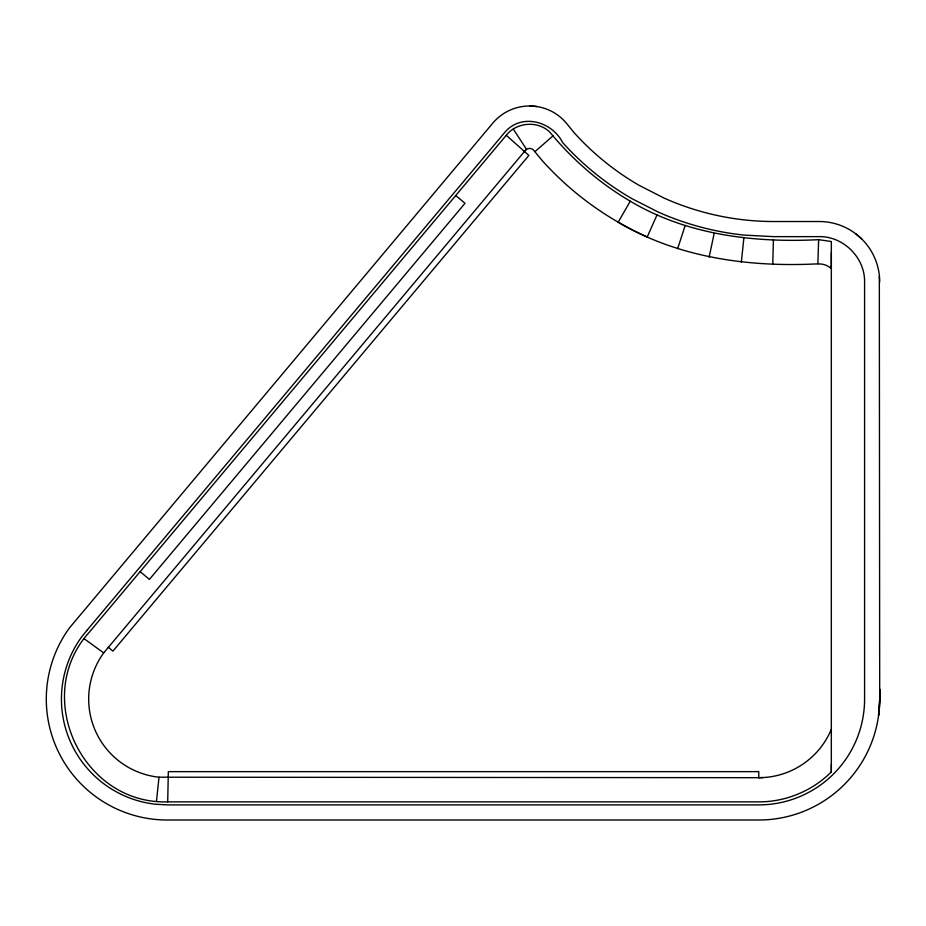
<?xml version="1.0" encoding="UTF-8"?>
<svg xmlns="http://www.w3.org/2000/svg" width="926" height="926" viewBox="0 0 926 926"><rect width="100%" height="100%" fill="white"/><g stroke="black" fill="none" stroke-linecap="round" stroke-linejoin="round"><path stroke-width="1.39" d="M831.328 771.89L831.328 241.524L818.642 239.66C753.926 242.959 686.872 234.915 630.282 201.208C599.55 183.151 572.314 159.561 549.755 132.036C537.705 120.449 516.5 122.139 506.267 135.3L89.614 631.856C31.287 695.368 81.604 804.544 167.699 801.87L758.776 801.87C785.665 801.974 812.357 790.943 831.328 771.89L831.328 764.413M831.328 252.786L831.328 268.633L830.228 267.66A18.045 18.045 0 0 0 821.593 264.084L817.855 263.841C749.134 267.382 678.191 257.787 618.174 222.182L630.282 201.208M879.7 699.512L879.7 689.094L879.688 699.732M167.699 801.87L168.335 771.636L758.776 771.636L758.776 777.69L159.017 777.203A78.548 78.548 0 0 1 103.689 652.911L84.092 638.674M772.782 263.841L773.407 239.66M817.855 263.841L818.642 239.66M156.482 801.279L159.017 777.203M741.332 262.197L743.867 238.109M878.519 715.844L879.7 699.084L879.33 276.365M709.142 257.092L714.178 233.41M677.647 248.654L685.136 225.631M831.328 729.306L830.576 731.054A78.606 78.606 0 0 1 758.776 777.69L762.885 777.574M657.066 214.855L647.216 236.975A311.437 311.437 0 0 1 542.451 160.858L533.341 149.896A5.568 5.568 0 0 0 525.887 149.827L103.689 652.911M830.228 267.66L831.328 266.225M534.973 151.621L553.204 135.717M525.887 149.827L526.535 149.329L513.27 129.027M529.996 105.992L537.022 106.571M455.742 195.513L465.014 203.292L149.41 579.41L140.15 571.643M108.284 647.239L112.914 651.128L528.862 155.418L506.267 135.3M856.041 234.012L861.99 239.232M879.7 281.979A60.468 60.468 0 0 0 819.232 221.522L773.893 221.522A269.049 269.049 0 0 1 664.451 198.257L639.357 185.478A269.049 269.049 0 0 1 573.946 132.499L566.886 123.783A48.002 48.002 0 0 0 492.806 123.135L69.392 628.002A120.924 120.924 0 0 0 167.224 820.008L758.776 820.008A120.924 120.924 0 0 0 879.7 699.084A160.927 139.363 0 0 1 878.67 714.872M87.287 629.935L81.638 636.903A105.796 105.796 0 0 0 156.17 804.3L167.629 804.891L758.776 804.891A105.807 105.807 0 0 0 864.583 699.084L864.583 282.476C865.312 257.879 843.343 235.91 818.746 236.639L773.488 236.639L744.18 235.1A284.189 284.189 0 0 1 658.293 212.089L631.798 198.581A284.189 284.189 0 0 1 562.695 142.627C551.641 120.808 520.343 112.59 504.033 133.275L87.287 629.935"/></g></svg>
